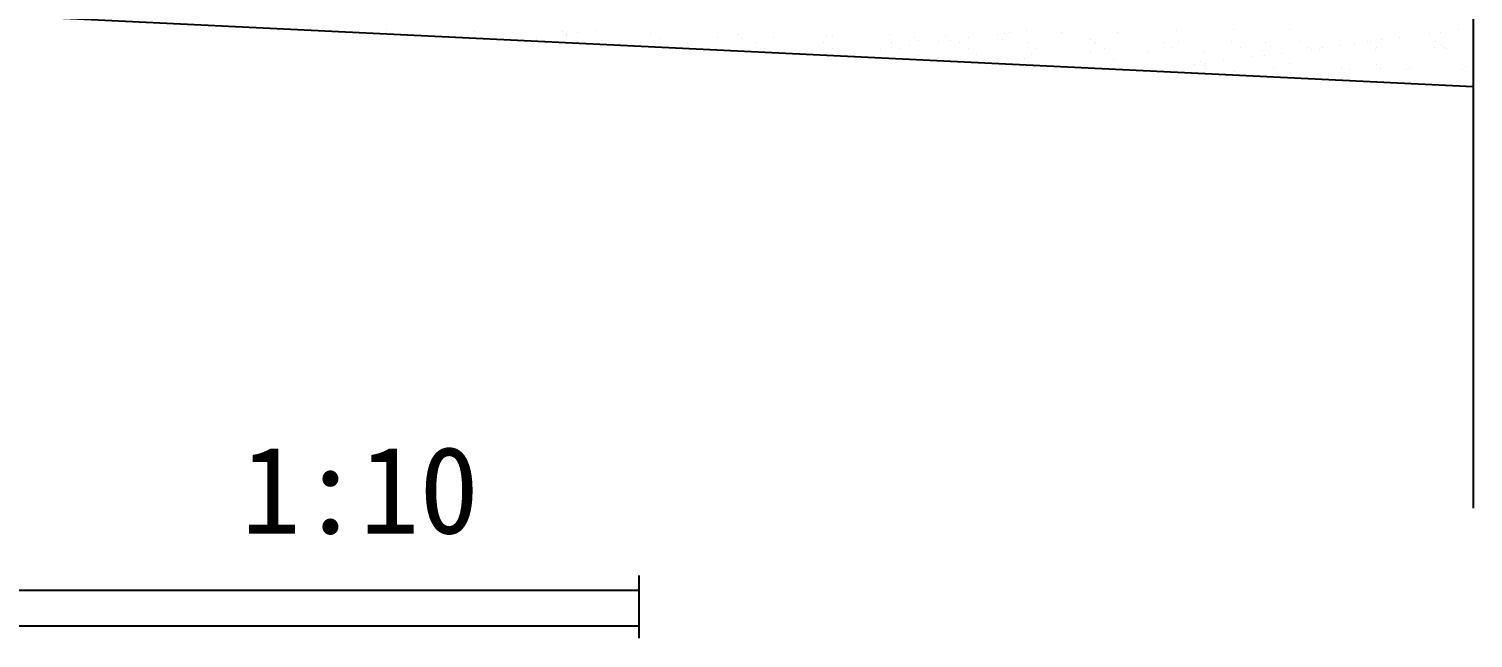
# Model space of a CAD drawing. Header units: metres. Extents: x 343608 to 349087, y 40929 to 44541.
# Drawn here: x 348378 to 349039, y 41130 to 41409 of the extents above; entities that cross this region are included whole.
import ezdxf

# ---------------------------------------------------------------- set-up
doc = ezdxf.new("R2010")
doc.units = ezdxf.units.M

msp = doc.modelspace()

# ---------------------------------------------------------------- linework, layer by layer
for p, q in [((349039.15, 41522.08), (349039.15, 41189.69)), ((348371.5, 41415.28), (349039.15, 41382.96)), ((348541.18, 41409.19), (348541.18, 41409.19)), ((348581.78, 41408.31), (348581.78, 41408.31)), ((348637.04, 41408.56), (348637.04, 41408.56)), ((348834.69, 41408.69), (348834.69, 41408.69)), ((348903.13, 41408.57), (348903.13, 41408.57)), ((348929.31, 41408.9), (348929.31, 41408.9)), ((348954.89, 41408.78), (348954.89, 41408.78)), ((349032.33, 41408.82), (349032.33, 41408.82)), ((348543.02, 41407.5), (348543.02, 41407.5)), ((348610.13, 41405.02), (348610.13, 41405.02)), ((348614.24, 41404.17), (348614.24, 41404.17)), ((348621.8, 41407.96), (348621.8, 41407.96)), ((348623.64, 41406.27), (348623.64, 41406.27)), ((348623.71, 41406.81), (348623.71, 41406.81)), ((348628.91, 41407.49), (348628.91, 41407.49)), ((348639.82, 41404.04), (348639.82, 41404.04)), ((348648.04, 41402.81), (348648.04, 41402.81)), ((348662.4, 41407.08), (348662.4, 41407.08)), ((348666.83, 41405.02), (348666.83, 41405.02)), ((348679.18, 41402.87), (348679.18, 41402.87)), ((348693.01, 41405.35), (348693.01, 41405.35)), ((348702.42, 41406.74), (348702.42, 41406.74)), ((348704.26, 41405.05), (348704.26, 41405.05)), ((348710.32, 41402.93), (348710.32, 41402.93)), ((348718.59, 41405.23), (348718.59, 41405.23)), ((348741.46, 41402.98), (348741.46, 41402.98)), ((348743.02, 41405.85), (348743.02, 41405.85)), ((348745.6, 41406.2), (348745.6, 41406.2)), ((348771.77, 41406.54), (348771.77, 41406.54)), ((348772.6, 41403.04), (348772.6, 41403.04)), ((348780.85, 41401.6), (348780.85, 41401.6)), ((348783.04, 41405.51), (348783.04, 41405.51)), ((348784.88, 41403.82), (348784.88, 41403.82)), ((348794.44, 41403.39), (348794.44, 41403.39)), ((348797.35, 41406.41), (348797.35, 41406.41)), ((348799.64, 41404.08), (348799.64, 41404.08)), ((348803.74, 41403.1), (348803.74, 41403.1)), ((348807.77, 41405.15), (348807.77, 41405.15)), ((348821.35, 41406.93), (348821.35, 41406.93)), ((348823.64, 41404.62), (348823.64, 41404.62)), ((348824.36, 41407.39), (348824.36, 41407.39)), ((348826.56, 41407.62), (348826.56, 41407.62)), ((348834.88, 41403.15), (348834.88, 41403.15)), ((348850.54, 41407.72), (348850.54, 41407.72)), ((348863.66, 41404.28), (348863.66, 41404.28)), ((348865.5, 41402.59), (348865.5, 41402.59)), ((348866.03, 41403.21), (348866.03, 41403.21)), ((348876.12, 41407.6), (348876.12, 41407.6)), ((348897.17, 41403.27), (348897.17, 41403.27)), ((348904.26, 41403.4), (348904.26, 41403.4)), ((348928.31, 41403.32), (348928.31, 41403.32)), ((348944.27, 41403.05), (348944.27, 41403.05)), ((348959.45, 41403.38), (348959.45, 41403.38)), ((348978.5, 41401.73), (348978.5, 41401.73)), ((348984.88, 41402.17), (348984.88, 41402.17)), ((348990.59, 41403.44), (348990.59, 41403.44)), ((348992.08, 41403.52), (348992.08, 41403.52)), ((348997.28, 41404.2), (348997.28, 41404.2)), ((349005.41, 41405.27), (349005.41, 41405.27)), ((349019, 41407.06), (349019, 41407.06)), ((349021.73, 41403.49), (349021.73, 41403.49)), ((349024.2, 41407.75), (349024.2, 41407.75)), ((349024.89, 41401.82), (349024.89, 41401.82)), ((348714.54, 41400.24), (348714.54, 41400.24)), ((348745.68, 41400.3), (348745.68, 41400.3)), ((348753.94, 41398.06), (348753.94, 41398.06)), ((348767.52, 41399.85), (348767.52, 41399.85)), ((348772.72, 41400.53), (348772.72, 41400.53)), ((348776.82, 41400.35), (348776.82, 41400.35)), ((348785.3, 41397.16), (348785.3, 41397.16)), ((348793.58, 41395.85), (348793.58, 41395.85)), ((348807.96, 41400.41), (348807.96, 41400.41)), ((348811.47, 41397.49), (348811.47, 41397.49)), ((348833.59, 41395.5), (348833.59, 41395.5)), ((348837.05, 41397.37), (348837.05, 41397.37)), ((348839.1, 41400.47), (348839.1, 41400.47)), ((348864.06, 41398.34), (348864.06, 41398.34)), ((348870.24, 41400.52), (348870.24, 41400.52)), ((348890.24, 41398.68), (348890.24, 41398.68)), ((348901.38, 41400.58), (348901.38, 41400.58)), ((348915.82, 41398.56), (348915.82, 41398.56)), ((348932.53, 41400.64), (348932.53, 41400.64)), ((348938.24, 41396.43), (348938.24, 41396.43)), ((348942.83, 41399.53), (348942.83, 41399.53)), ((348943.45, 41397.12), (348943.45, 41397.12)), ((348946.12, 41401.36), (348946.12, 41401.36)), ((348951.58, 41398.19), (348951.58, 41398.19)), ((348963.67, 41400.69), (348963.67, 41400.69)), ((348965.16, 41399.98), (348965.16, 41399.98)), ((348969, 41399.86), (348969, 41399.86)), ((348970.37, 41400.66), (348970.37, 41400.66)), ((348994.58, 41399.74), (348994.58, 41399.74)), ((348994.81, 41400.75), (348994.81, 41400.75)), ((349021.59, 41400.71), (349021.59, 41400.71)), ((349025.95, 41400.81), (349025.95, 41400.81)), ((349026.74, 41400.13), (349026.74, 41400.13)), ((348835.44, 41393.81), (348835.44, 41393.81)), ((348874.2, 41394.62), (348874.2, 41394.62)), ((348885.42, 41390.85), (348885.42, 41390.85)), ((348897.74, 41391.1), (348897.74, 41391.1)), ((348911.33, 41392.89), (348911.33, 41392.89)), ((348914.21, 41394.27), (348914.21, 41394.27)), ((348916.06, 41392.59), (348916.06, 41392.59)), ((348916.53, 41393.57), (348916.53, 41393.57)), ((348916.57, 41390.91), (348916.57, 41390.91)), ((348924.66, 41394.64), (348924.66, 41394.64)), ((348929.93, 41389.64), (348929.93, 41389.64)), ((348947.71, 41390.96), (348947.71, 41390.96)), ((348954.82, 41393.39), (348954.82, 41393.39)), ((348955.52, 41389.51), (348955.52, 41389.51)), ((348978.85, 41391.02), (348978.85, 41391.02)), ((348982.52, 41390.49), (348982.52, 41390.49)), ((348994.83, 41393.05), (348994.83, 41393.05)), ((348996.67, 41391.36), (348996.67, 41391.36)), ((349008.7, 41390.82), (349008.7, 41390.82)), ((349009.99, 41391.08), (349009.99, 41391.08)), ((349034.28, 41390.7), (349034.28, 41390.7)), ((349035.44, 41392.16), (349035.44, 41392.16)), ((348657.09, 41130.12), (348657.09, 41158.85)), ((348089, 41152.02), (348657.09, 41152.02)), ((348089, 41135.68), (348657.09, 41135.68))]:
    msp.add_line(p, q)

# ---------------------------------------------------------------- texts
msp.add_text('纵向分格缝    1:10', height=40).set_placement((348106.02, 41178.04))

doc.saveas('drawing.dxf')
